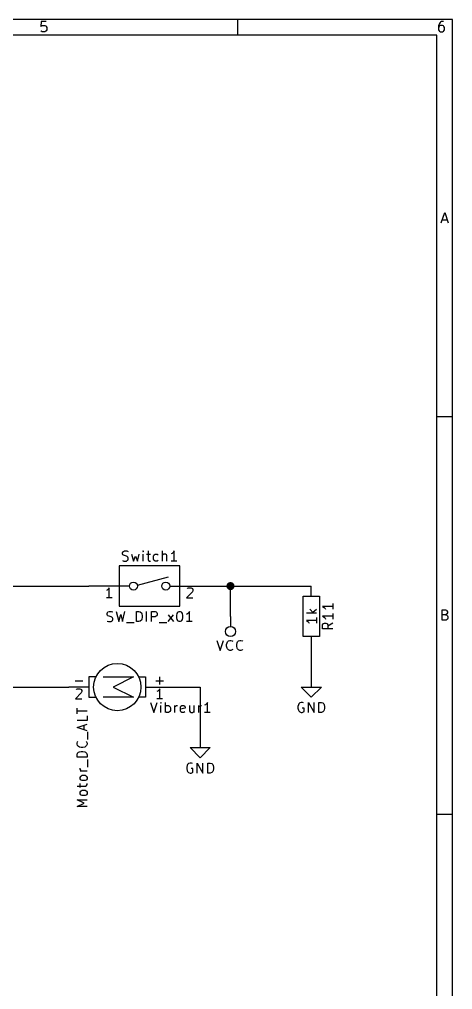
# Model space of a CAD drawing. Extents: x 10 to 287, y -200 to -10.
# Drawn here: x 232.6 to 287, y -132 to -10 of the extents above; entities that cross this region are included whole.
import ezdxf

# ---------------------------------------------------------------- set-up
doc = ezdxf.new("R2010")
doc.units = 0
doc.header["$MEASUREMENT"] = 0

msp = doc.modelspace()

# ---------------------------------------------------------------- linework, layer by layer
at = {"layer": 'Cyan 2'}
for p, q in [((245.618, -76.9112), (245.745, -76.8604)), ((245.745, -76.8604), (246.05, -76.8604)), ((246.05, -76.8604), (246.228, -76.9112)), ((248.107, -76.8604), (248.056, -76.9112)), ((248.158, -76.9112), (248.107, -76.8604)), ((248.107, -76.8604), (248.107, -76.962)), ((248.717, -76.8604), (248.717, -77.9272)), ((250.546, -78.1304), (250.546, -76.8604)), ((251.993, -76.8604), (251.866, -77.0382)), ((251.993, -78.1304), (251.993, -76.8604)), ((245.516, -77.089), (245.567, -76.962)), ((245.516, -77.216), (245.516, -77.089)), ((245.567, -77.343), (245.516, -77.216)), ((245.516, -78.0542), (245.694, -78.1304)), ((245.567, -76.962), (245.618, -76.9112)), ((245.618, -77.3938), (245.567, -77.343)), ((245.745, -77.4446), (245.618, -77.3938)), ((245.999, -77.5208), (245.745, -77.4446)), ((246.101, -77.5716), (245.999, -77.5208)), ((245.999, -78.1304), (246.101, -78.0542)), ((246.177, -77.6478), (246.101, -77.5716)), ((246.101, -78.0542), (246.177, -78.0034)), ((246.228, -77.7494), (246.177, -77.6478)), ((246.177, -78.0034), (246.228, -77.8764)), ((246.228, -77.8764), (246.228, -77.7494)), ((246.659, -77.2668), (246.913, -78.1304)), ((246.913, -78.1304), (247.142, -77.5208)), ((247.142, -77.5208), (247.396, -78.1304)), ((247.396, -78.1304), (247.625, -77.2668)), ((248.056, -76.9112), (248.107, -76.962)), ((248.107, -76.962), (248.158, -76.9112)), ((248.107, -78.1304), (248.107, -77.2668)), ((248.539, -77.2668), (249.022, -77.2668)), ((248.717, -77.9272), (248.768, -78.0542)), ((248.768, -78.0542), (248.895, -78.1304)), ((249.403, -77.5208), (249.453, -77.3938)), ((249.403, -77.8764), (249.403, -77.5208)), ((249.453, -78.0034), (249.403, -77.8764)), ((249.453, -77.3938), (249.504, -77.343)), ((249.504, -78.0542), (249.453, -78.0034)), ((249.504, -77.343), (249.631, -77.2668)), ((249.631, -78.1304), (249.504, -78.0542)), ((249.631, -77.2668), (249.885, -77.2668)), ((249.885, -77.2668), (249.987, -77.343)), ((249.987, -78.0542), (249.885, -78.1304)), ((250.596, -77.343), (250.546, -77.3938)), ((250.723, -77.2668), (250.596, -77.343)), ((250.901, -77.2668), (250.723, -77.2668)), ((251.028, -77.343), (250.901, -77.2668)), ((251.079, -77.4446), (251.028, -77.343)), ((251.079, -78.1304), (251.079, -77.4446)), ((251.739, -77.1652), (251.638, -77.216)), ((251.866, -77.0382), (251.739, -77.1652)), ((245.694, -78.1304), (245.999, -78.1304)), ((248.895, -78.1304), (249.022, -78.1304)), ((249.885, -78.1304), (249.631, -78.1304)), ((252.349, -78.1304), (251.638, -78.1304)), ((271.932, -83.8454), (270.662, -83.8454)), ((270.662, -83.8454), (270.84, -83.9724)), ((270.84, -83.9724), (270.967, -84.0994)), ((270.967, -84.0994), (271.018, -84.201)), ((271.932, -83.4898), (271.932, -84.201)), ((243.586, -84.709), (243.637, -84.582)), ((243.586, -84.836), (243.586, -84.709)), ((243.637, -84.963), (243.586, -84.836)), ((243.637, -84.582), (243.688, -84.5312)), ((243.688, -85.0138), (243.637, -84.963)), ((243.688, -84.5312), (243.815, -84.4804)), ((243.815, -85.0646), (243.688, -85.0138)), ((243.815, -84.4804), (244.119, -84.4804)), ((244.069, -85.1408), (243.815, -85.0646)), ((244.17, -85.1916), (244.069, -85.1408)), ((244.119, -84.4804), (244.297, -84.5312)), ((244.246, -85.2678), (244.17, -85.1916)), ((244.297, -85.3694), (244.246, -85.2678)), ((244.297, -85.4964), (244.297, -85.3694)), ((244.729, -84.4804), (245.034, -85.7504)), ((245.034, -85.7504), (245.288, -84.836)), ((245.288, -84.836), (245.516, -85.7504)), ((245.516, -85.7504), (245.821, -84.4804)), ((247.269, -85.7504), (247.269, -84.4804)), ((247.269, -84.4804), (247.574, -84.4804)), ((247.574, -84.4804), (247.752, -84.5312)), ((247.752, -84.5312), (247.879, -84.6582)), ((247.879, -84.6582), (247.929, -84.7852)), ((247.929, -84.7852), (247.98, -85.0138)), ((247.98, -85.1916), (247.929, -85.4456)), ((247.98, -85.0138), (247.98, -85.1916)), ((248.539, -85.7504), (248.539, -84.4804)), ((249.149, -85.7504), (249.149, -84.4804)), ((249.149, -84.4804), (249.631, -84.4804)), ((249.631, -85.1408), (249.149, -85.1408)), ((249.631, -84.4804), (249.758, -84.5312)), ((249.758, -85.0646), (249.631, -85.1408)), ((249.758, -84.5312), (249.809, -84.582)), ((249.809, -85.0138), (249.758, -85.0646)), ((249.809, -84.582), (249.86, -84.709)), ((249.86, -84.8868), (249.809, -85.0138)), ((249.86, -84.709), (249.86, -84.8868)), ((251.257, -85.7504), (251.917, -84.8868)), ((251.257, -84.8868), (251.917, -85.7504)), ((252.349, -84.963), (252.4, -84.709)), ((252.349, -85.2678), (252.349, -84.963)), ((252.4, -85.4964), (252.349, -85.2678)), ((252.4, -84.709), (252.451, -84.582)), ((252.451, -84.582), (252.527, -84.5312)), ((252.527, -84.5312), (252.628, -84.4804)), ((252.628, -84.4804), (252.755, -84.4804)), ((252.755, -84.4804), (252.882, -84.5312)), ((252.882, -84.5312), (252.933, -84.582)), ((252.933, -84.582), (253.009, -84.709)), ((253.009, -84.709), (253.06, -84.963)), ((253.06, -85.2678), (253.009, -85.4964)), ((253.06, -84.963), (253.06, -85.2678)), ((253.67, -84.7852), (253.568, -84.836)), ((253.797, -84.6582), (253.67, -84.7852)), ((253.924, -84.4804), (253.797, -84.6582)), ((253.924, -85.7504), (253.924, -84.4804)), ((269.9, -84.6836), (268.63, -84.6836)), ((269.037, -84.201), (269.519, -84.6836)), ((269.418, -84.5566), (269.9, -84.201)), ((269.9, -85.2424), (269.9, -85.9536)), ((271.932, -85.0646), (270.662, -85.0646)), ((270.662, -85.0646), (270.84, -85.1916)), ((270.84, -85.1916), (270.967, -85.3186)), ((270.967, -85.3186), (271.018, -85.4202)), ((271.932, -84.709), (271.932, -85.4202)), ((243.586, -85.6742), (243.764, -85.7504)), ((243.764, -85.7504), (244.069, -85.7504)), ((244.069, -85.7504), (244.17, -85.6742)), ((244.17, -85.6742), (244.246, -85.6234)), ((244.246, -85.6234), (244.297, -85.4964)), ((245.999, -85.852), (246.964, -85.852)), ((247.574, -85.7504), (247.269, -85.7504)), ((247.752, -85.6742), (247.574, -85.7504)), ((247.879, -85.5472), (247.752, -85.6742)), ((247.929, -85.4456), (247.879, -85.5472)), ((250.114, -85.852), (251.079, -85.852)), ((252.451, -85.6234), (252.4, -85.4964)), ((252.527, -85.6742), (252.451, -85.6234)), ((252.628, -85.7504), (252.527, -85.6742)), ((252.755, -85.7504), (252.628, -85.7504)), ((252.882, -85.6742), (252.755, -85.7504)), ((252.933, -85.6234), (252.882, -85.6742)), ((253.009, -85.4964), (252.933, -85.6234)), ((254.279, -85.7504), (253.568, -85.7504)), ((269.9, -85.598), (268.63, -85.598)), ((268.63, -85.598), (268.808, -85.725)), ((268.808, -85.725), (268.935, -85.852)), ((268.935, -85.852), (268.986, -85.9536)), ((270.662, -86.1568), (270.713, -86.0298)), ((270.662, -86.6394), (270.662, -86.1568)), ((270.713, -86.0298), (270.764, -85.979)), ((270.764, -85.979), (270.891, -85.9282)), ((270.891, -85.9282), (271.069, -85.9282)), ((271.069, -85.9282), (271.196, -85.979)), ((271.196, -85.979), (271.247, -86.0298)), ((271.247, -86.0298), (271.323, -86.1568)), ((271.932, -85.9282), (271.323, -86.3346)), ((271.323, -86.1568), (271.323, -86.6394)), ((271.932, -86.6394), (270.662, -86.6394)), ((257.378, -88.1126), (257.785, -89.3826)), ((257.785, -89.3826), (258.216, -88.1126)), ((258.597, -88.646), (258.648, -88.4174)), ((258.597, -88.8238), (258.597, -88.646)), ((258.648, -89.0778), (258.597, -88.8238)), ((258.648, -88.4174), (258.699, -88.2904)), ((258.699, -88.2904), (258.826, -88.1634)), ((258.826, -88.1634), (259.004, -88.1126)), ((259.004, -88.1126), (259.131, -88.1126)), ((259.131, -88.1126), (259.309, -88.1634)), ((259.309, -88.1634), (259.359, -88.2142)), ((259.867, -88.646), (259.918, -88.4174)), ((259.867, -88.8238), (259.867, -88.646)), ((259.918, -89.0778), (259.867, -88.8238)), ((259.918, -88.4174), (259.969, -88.2904)), ((259.969, -88.2904), (260.096, -88.1634)), ((260.096, -88.1634), (260.274, -88.1126)), ((260.274, -88.1126), (260.401, -88.1126)), ((260.401, -88.1126), (260.579, -88.1634)), ((260.579, -88.1634), (260.629, -88.2142)), ((258.699, -89.1794), (258.648, -89.0778)), ((258.826, -89.3064), (258.699, -89.1794)), ((259.004, -89.3826), (258.826, -89.3064)), ((259.131, -89.3826), (259.004, -89.3826)), ((259.309, -89.3064), (259.131, -89.3826)), ((259.359, -89.2556), (259.309, -89.3064)), ((259.969, -89.1794), (259.918, -89.0778)), ((260.096, -89.3064), (259.969, -89.1794)), ((260.274, -89.3826), (260.096, -89.3064)), ((260.401, -89.3826), (260.274, -89.3826)), ((260.579, -89.3064), (260.401, -89.3826)), ((260.629, -89.2556), (260.579, -89.3064)), ((250.19, -93.6752), (250.19, -92.71)), ((239.547, -93.1926), (240.513, -93.1926)), ((249.707, -93.1926), (250.673, -93.1926)), ((249.047, -95.9104), (249.453, -97.1804)), ((249.453, -97.1804), (249.885, -95.9104)), ((250.317, -95.9104), (250.266, -95.9612)), ((250.266, -95.9612), (250.317, -96.012)), ((250.368, -95.9612), (250.317, -95.9104)), ((250.317, -95.9104), (250.317, -96.012)), ((250.317, -96.012), (250.368, -95.9612)), ((250.317, -97.1804), (250.317, -96.3168)), ((250.927, -97.1804), (250.927, -95.9104)), ((250.927, -96.393), (251.054, -96.3168)), ((251.054, -96.3168), (251.282, -96.3168)), ((251.282, -96.3168), (251.409, -96.393)), ((251.409, -96.393), (251.46, -96.4438)), ((252.07, -97.1804), (252.07, -96.3168)), ((252.12, -96.4438), (252.197, -96.393)), ((252.197, -96.393), (252.298, -96.3168)), ((252.298, -96.3168), (252.425, -96.3168)), ((252.806, -96.4946), (252.857, -96.393)), ((252.857, -96.393), (252.984, -96.3168)), ((252.984, -96.3168), (253.213, -96.3168)), ((253.213, -96.3168), (253.34, -96.393)), ((253.34, -96.393), (253.39, -96.4946)), ((253.949, -96.3168), (253.949, -96.9772)), ((254.483, -96.3168), (254.483, -97.1804)), ((255.092, -97.1804), (255.092, -96.3168)), ((255.143, -96.4438), (255.219, -96.393)), ((255.219, -96.393), (255.321, -96.3168)), ((255.321, -96.3168), (255.448, -96.3168)), ((255.93, -96.2152), (255.829, -96.266)), ((256.057, -96.0882), (255.93, -96.2152)), ((256.184, -95.9104), (256.057, -96.0882)), ((256.184, -97.1804), (256.184, -95.9104)), ((267.614, -96.2152), (267.564, -96.4438)), ((267.665, -96.0882), (267.614, -96.2152)), ((267.792, -95.9612), (267.665, -96.0882)), ((267.97, -95.9104), (267.792, -95.9612)), ((268.148, -95.9104), (267.97, -95.9104)), ((268.275, -95.9612), (268.148, -95.9104)), ((268.884, -97.1804), (268.884, -95.9104)), ((268.884, -95.9104), (269.596, -97.1804)), ((269.596, -97.1804), (269.596, -95.9104)), ((270.205, -97.1804), (270.205, -95.9104)), ((270.205, -95.9104), (270.51, -95.9104)), ((270.51, -95.9104), (270.688, -95.9612)), ((270.688, -95.9612), (270.815, -96.0882)), ((270.815, -96.0882), (270.866, -96.2152)), ((270.866, -96.2152), (270.916, -96.4438)), ((239.801, -97.3582), (239.801, -96.647)), ((241.071, -97.0026), (239.801, -97.0026)), ((241.071, -97.5868), (241.071, -98.1964)), ((251.054, -97.1804), (250.927, -97.1042)), ((251.282, -97.1804), (251.054, -97.1804)), ((251.409, -97.1042), (251.282, -97.1804)), ((251.46, -97.0534), (251.409, -97.1042)), ((251.46, -96.4438), (251.536, -96.5708)), ((251.536, -96.9264), (251.46, -97.0534)), ((251.536, -96.5708), (251.536, -96.9264)), ((252.07, -96.5708), (252.12, -96.4438)), ((252.806, -96.9772), (252.806, -96.4946)), ((253.39, -96.6216), (252.806, -96.7486)), ((252.857, -97.1042), (252.806, -96.9772)), ((252.984, -97.1804), (252.857, -97.1042)), ((253.213, -97.1804), (252.984, -97.1804)), ((253.34, -97.1042), (253.213, -97.1804)), ((253.39, -96.4946), (253.39, -96.6216)), ((253.949, -96.9772), (254, -97.1042)), ((254, -97.1042), (254.127, -97.1804)), ((254.127, -97.1804), (254.305, -97.1804)), ((254.305, -97.1804), (254.432, -97.1042)), ((254.432, -97.1042), (254.483, -97.0534)), ((255.092, -96.5708), (255.143, -96.4438)), ((256.54, -97.1804), (255.829, -97.1804)), ((267.564, -96.4438), (267.564, -96.6216)), ((267.564, -96.6216), (267.614, -96.8756)), ((267.614, -96.8756), (267.665, -96.9772)), ((267.665, -96.9772), (267.792, -97.1042)), ((267.792, -97.1042), (267.97, -97.1804)), ((267.97, -97.1804), (268.097, -97.1804)), ((268.326, -96.6216), (268.097, -96.6216)), ((268.097, -97.1804), (268.275, -97.1042)), ((268.275, -97.1042), (268.326, -97.0534)), ((268.326, -97.0534), (268.326, -96.6216)), ((270.51, -97.1804), (270.205, -97.1804)), ((270.688, -97.1042), (270.51, -97.1804)), ((270.815, -96.9772), (270.688, -97.1042)), ((270.866, -96.8756), (270.815, -96.9772)), ((270.916, -96.6216), (270.866, -96.8756)), ((270.916, -96.4438), (270.916, -96.6216)), ((241.071, -98.1964), (239.801, -98.1964)), ((239.801, -99.06), (241.071, -98.6282)), ((240.69, -99.3394), (240.69, -98.7552)), ((241.071, -99.4664), (239.801, -99.06)), ((241.173, -100.559), (241.173, -99.5934)), ((239.801, -101.041), (239.852, -100.863)), ((239.801, -101.168), (239.801, -101.041)), ((239.852, -101.346), (239.801, -101.168)), ((239.852, -100.863), (239.903, -100.813)), ((240.944, -100.813), (240.995, -100.863)), ((240.995, -100.863), (241.071, -101.041)), ((241.071, -101.168), (240.995, -101.346)), ((241.071, -101.041), (241.071, -101.168)), ((239.801, -102.489), (239.852, -102.311)), ((239.801, -102.794), (239.801, -102.489)), ((239.979, -101.473), (239.852, -101.346)), ((239.852, -102.311), (239.979, -102.184)), ((240.106, -101.524), (239.979, -101.473)), ((239.979, -102.184), (240.106, -102.133)), ((240.335, -101.575), (240.106, -101.524)), ((240.106, -102.133), (240.335, -102.083)), ((240.513, -101.575), (240.335, -101.575)), ((240.335, -102.083), (240.513, -102.083)), ((240.767, -101.524), (240.513, -101.575)), ((240.513, -102.083), (240.767, -102.133)), ((240.868, -101.473), (240.767, -101.524)), ((240.767, -102.133), (240.868, -102.184)), ((240.995, -101.346), (240.868, -101.473)), ((240.868, -102.184), (240.995, -102.311)), ((240.995, -102.311), (241.071, -102.489)), ((241.071, -102.489), (241.071, -102.794)), ((241.071, -102.794), (239.801, -102.794)), ((241.173, -104.064), (241.173, -103.099)), ((253.695, -103.708), (253.644, -103.835)), ((253.822, -103.581), (253.695, -103.708)), ((254, -103.53), (253.822, -103.581)), ((254.178, -103.53), (254, -103.53)), ((254.305, -103.581), (254.178, -103.53)), ((254.914, -104.8), (254.914, -103.53)), ((254.914, -103.53), (255.626, -104.8)), ((255.626, -104.8), (255.626, -103.53)), ((256.235, -104.8), (256.235, -103.53)), ((256.235, -103.53), (256.54, -103.53)), ((256.54, -103.53), (256.718, -103.581)), ((256.718, -103.581), (256.845, -103.708)), ((256.845, -103.708), (256.896, -103.835)), ((240.208, -104.318), (240.208, -104.191)), ((240.284, -104.419), (240.208, -104.318)), ((241.071, -104.546), (240.208, -104.546)), ((240.335, -104.496), (240.284, -104.419)), ((240.462, -104.546), (240.335, -104.496)), ((253.644, -103.835), (253.594, -104.064)), ((253.594, -104.064), (253.594, -104.242)), ((253.594, -104.242), (253.644, -104.496)), ((253.644, -104.496), (253.695, -104.597)), ((253.695, -104.597), (253.822, -104.724)), ((253.822, -104.724), (254, -104.8)), ((254, -104.8), (254.127, -104.8)), ((254.356, -104.242), (254.127, -104.242)), ((254.127, -104.8), (254.305, -104.724)), ((254.305, -104.724), (254.356, -104.673)), ((254.356, -104.673), (254.356, -104.242)), ((256.54, -104.8), (256.235, -104.8)), ((256.718, -104.724), (256.54, -104.8)), ((256.845, -104.597), (256.718, -104.724)), ((256.896, -104.496), (256.845, -104.597)), ((256.896, -103.835), (256.946, -104.064)), ((256.946, -104.242), (256.896, -104.496)), ((256.946, -104.064), (256.946, -104.242)), ((240.208, -105.334), (240.284, -105.207)), ((240.208, -105.512), (240.208, -105.334)), ((240.284, -105.639), (240.208, -105.512)), ((240.208, -106.604), (240.208, -106.121)), ((240.284, -105.207), (240.335, -105.156)), ((240.335, -105.689), (240.284, -105.639)), ((240.335, -105.156), (240.462, -105.08)), ((240.462, -105.74), (240.335, -105.689)), ((240.462, -105.08), (240.817, -105.08)), ((240.817, -105.74), (240.462, -105.74)), ((240.817, -105.08), (240.944, -105.156)), ((240.944, -105.689), (240.817, -105.74)), ((240.944, -105.156), (240.995, -105.207)), ((240.995, -105.639), (240.944, -105.689)), ((240.995, -105.207), (241.071, -105.334)), ((241.071, -105.512), (240.995, -105.639)), ((241.071, -105.334), (241.071, -105.512)), ((241.071, -106.248), (241.071, -106.121)), ((239.801, -106.426), (240.868, -106.426)), ((240.208, -107.213), (240.284, -107.086)), ((240.208, -107.391), (240.208, -107.213)), ((240.284, -107.086), (240.335, -107.036)), ((240.335, -107.036), (240.462, -106.959)), ((240.462, -106.959), (240.817, -106.959)), ((240.817, -106.959), (240.944, -107.036)), ((240.868, -106.426), (240.995, -106.375)), ((240.944, -107.036), (240.995, -107.086)), ((240.995, -106.375), (241.071, -106.248)), ((240.995, -107.086), (241.071, -107.213)), ((241.071, -107.213), (241.071, -107.391)), ((240.69, -108.585), (239.801, -108.179)), ((239.801, -108.179), (241.071, -108.179)), ((239.801, -109.017), (240.69, -108.585)), ((240.284, -107.518), (240.208, -107.391)), ((240.335, -107.569), (240.284, -107.518)), ((240.462, -107.62), (240.335, -107.569)), ((240.817, -107.62), (240.462, -107.62)), ((240.944, -107.569), (240.817, -107.62)), ((240.995, -107.518), (240.944, -107.569)), ((241.071, -107.391), (240.995, -107.518)), ((241.071, -109.017), (239.801, -109.017))]:
    msp.add_line(p, q, dxfattribs=at)
at = {"layer": 'Green 2'}
for p, q in [((214.63, -81.28), (241.3, -81.28)), ((256.54, -81.28), (269.24, -81.28)), ((259.08, -85.09), (259.08, -81.28)), ((269.24, -88.9), (269.24, -92.71)), ((214.63, -93.98), (238.76, -93.98)), ((251.46, -93.98), (255.27, -93.98)), ((255.27, -93.98), (255.27, -100.33))]:
    msp.add_line(p, q, dxfattribs=at)
at = {"layer": 'Green 2', "const_width": 0.508}
msp.add_lwpolyline([(258.826, -81.28, 1), (259.334, -81.28, 1)], format="xyb", close=True, dxfattribs=at)
at = {"layer": 'L.Yellow'}
for p, q in [((245.11, -78.74), (245.11, -83.82)), ((252.73, -78.74), (245.11, -78.74)), ((252.73, -83.82), (252.73, -78.74)), ((245.11, -83.82), (252.73, -83.82))]:
    msp.add_line(p, q, dxfattribs=at)
at = {"layer": 'Red 2'}
for p, q in [((286.995, -10.0076), (10.0076, -10.0076)), ((235.306, -10.287), (235.255, -10.8966)), ((235.255, -10.8966), (235.306, -10.8204)), ((235.915, -10.287), (235.306, -10.287)), ((235.306, -10.8204), (235.433, -10.7696)), ((235.433, -10.7696), (235.737, -10.7696)), ((235.737, -10.7696), (235.864, -10.8204)), ((235.864, -10.8204), (235.915, -10.8966)), ((235.915, -10.8966), (235.991, -11.0236)), ((259.994, -11.9888), (259.994, -10.0076)), ((285.293, -10.5918), (285.242, -10.8204)), ((285.242, -10.8204), (285.242, -11.3284)), ((285.293, -10.8966), (285.242, -11.0236)), ((285.42, -10.3886), (285.293, -10.5918)), ((285.369, -10.8204), (285.293, -10.8966)), ((285.471, -10.7696), (285.369, -10.8204)), ((285.471, -10.3378), (285.42, -10.3886)), ((285.598, -10.287), (285.471, -10.3378)), ((285.725, -10.7696), (285.471, -10.7696)), ((285.852, -10.287), (285.598, -10.287)), ((285.852, -10.8204), (285.725, -10.7696)), ((285.902, -10.8966), (285.852, -10.8204)), ((285.979, -11.0236), (285.902, -10.8966)), ((286.995, -200), (286.995, -10.0076)), ((285.013, -11.9888), (11.9888, -11.9888)), ((235.306, -11.5062), (235.255, -11.4554)), ((235.433, -11.5824), (235.306, -11.5062)), ((235.737, -11.5824), (235.433, -11.5824)), ((235.864, -11.5062), (235.737, -11.5824)), ((235.915, -11.4554), (235.864, -11.5062)), ((235.991, -11.3284), (235.915, -11.4554)), ((235.991, -11.0236), (235.991, -11.3284)), ((285.013, -198.018), (285.013, -11.9888)), ((285.242, -11.3284), (285.293, -11.4554)), ((285.293, -11.4554), (285.369, -11.5062)), ((285.369, -11.5062), (285.471, -11.5824)), ((285.471, -11.5824), (285.725, -11.5824)), ((285.725, -11.5824), (285.852, -11.5062)), ((285.852, -11.5062), (285.902, -11.4554)), ((285.902, -11.4554), (285.979, -11.3284)), ((285.979, -11.3284), (285.979, -11.0236)), ((285.572, -35.5854), (286.004, -34.29)), ((285.699, -35.2044), (286.309, -35.2044)), ((286.004, -34.29), (286.436, -35.5854)), ((286.995, -59.9948), (285.013, -59.9948)), ((245.11, -78.74), (245.11, -83.82)), ((252.73, -78.74), (245.11, -78.74)), ((252.73, -83.82), (252.73, -78.74)), ((247.396, -81.153), (251.282, -80.1116)), ((246.38, -81.28), (241.3, -81.28)), ((243.713, -81.661), (243.586, -81.788)), ((243.84, -81.4832), (243.713, -81.661)), ((243.84, -82.7532), (243.84, -81.4832)), ((251.46, -81.28), (256.54, -81.28)), ((253.644, -81.5848), (253.695, -81.534)), ((253.695, -81.534), (253.822, -81.4832)), ((253.822, -81.4832), (254.127, -81.4832)), ((254.127, -81.4832), (254.229, -81.534)), ((254.229, -81.534), (254.305, -81.5848)), ((254.305, -81.5848), (254.356, -81.7118)), ((254.356, -81.7118), (254.356, -81.8388)), ((269.24, -82.55), (269.24, -81.28)), ((243.586, -81.788), (243.484, -81.8388)), ((244.196, -82.7532), (243.484, -82.7532)), ((254.305, -82.0166), (253.568, -82.7532)), ((253.568, -82.7532), (254.356, -82.7532)), ((254.356, -81.8388), (254.305, -82.0166)), ((268.224, -87.63), (268.224, -82.55)), ((268.224, -82.55), (270.256, -82.55)), ((270.256, -82.55), (270.256, -87.63)), ((245.11, -83.82), (252.73, -83.82)), ((259.08, -85.09), (259.08, -86.36)), ((285.674, -85.5726), (285.674, -84.2772)), ((285.674, -84.2772), (286.106, -84.2772)), ((286.106, -84.8868), (285.674, -84.8868)), ((286.106, -84.2772), (286.233, -84.328)), ((286.233, -84.8106), (286.106, -84.8868)), ((286.106, -84.8868), (286.283, -84.9376)), ((286.233, -84.328), (286.283, -84.3788)), ((286.283, -84.7598), (286.233, -84.8106)), ((286.283, -84.3788), (286.36, -84.5058)), ((286.36, -84.6328), (286.283, -84.7598)), ((286.283, -84.9376), (286.36, -85.0138)), ((286.36, -84.5058), (286.36, -84.6328)), ((286.36, -85.0138), (286.41, -85.1408)), ((286.41, -85.3186), (286.36, -85.4456)), ((286.41, -85.1408), (286.41, -85.3186)), ((286.182, -85.5726), (285.674, -85.5726)), ((286.283, -85.4964), (286.182, -85.5726)), ((286.36, -85.4456), (286.283, -85.4964)), ((270.256, -87.63), (268.224, -87.63)), ((269.24, -87.63), (269.24, -88.9)), ((242.062, -92.71), (241.3, -92.71)), ((241.3, -92.71), (241.3, -95.25)), ((243.078, -92.71), (246.888, -92.71)), ((246.888, -92.71), (244.348, -93.98)), ((247.65, -92.71), (248.412, -92.71)), ((248.412, -92.71), (248.412, -95.25)), ((269.24, -92.71), (269.24, -93.98)), ((241.3, -93.98), (238.76, -93.98)), ((240.335, -94.7166), (239.598, -95.4532)), ((239.674, -94.2848), (239.725, -94.234)), ((239.725, -94.234), (239.852, -94.1832)), ((239.852, -94.1832), (240.157, -94.1832)), ((240.157, -94.1832), (240.259, -94.234)), ((240.259, -94.234), (240.335, -94.2848)), ((240.335, -94.2848), (240.386, -94.4118)), ((240.386, -94.5388), (240.335, -94.7166)), ((240.386, -94.4118), (240.386, -94.5388)), ((244.348, -93.98), (246.888, -95.25)), ((248.412, -93.98), (248.92, -93.98)), ((248.92, -93.98), (251.46, -93.98)), ((249.936, -94.488), (249.834, -94.5388)), ((250.063, -94.361), (249.936, -94.488)), ((250.19, -94.1832), (250.063, -94.361)), ((250.19, -95.4532), (250.19, -94.1832)), ((269.24, -95.25), (267.97, -93.98)), ((267.97, -93.98), (269.24, -93.98)), ((269.24, -93.98), (270.51, -93.98)), ((270.51, -93.98), (269.24, -95.25)), ((239.598, -95.4532), (240.386, -95.4532)), ((241.3, -95.25), (242.062, -95.25)), ((246.888, -95.25), (243.078, -95.25)), ((248.412, -95.25), (247.65, -95.25)), ((250.546, -95.4532), (249.834, -95.4532)), ((255.27, -100.33), (255.27, -101.6)), ((255.27, -102.87), (254, -101.6)), ((254, -101.6), (255.27, -101.6)), ((255.27, -101.6), (256.54, -101.6)), ((256.54, -101.6), (255.27, -102.87)), ((286.995, -110.007), (285.013, -110.007))]:
    msp.add_line(p, q, dxfattribs=at)
for centre, radius in [((246.888, -81.28), 0.508), ((250.952, -81.28), 0.508), ((259.08, -86.995), 0.635), ((244.856, -93.98), 2.9718)]:
    msp.add_circle(centre, radius, dxfattribs=at)

doc.saveas('drawing.dxf')
